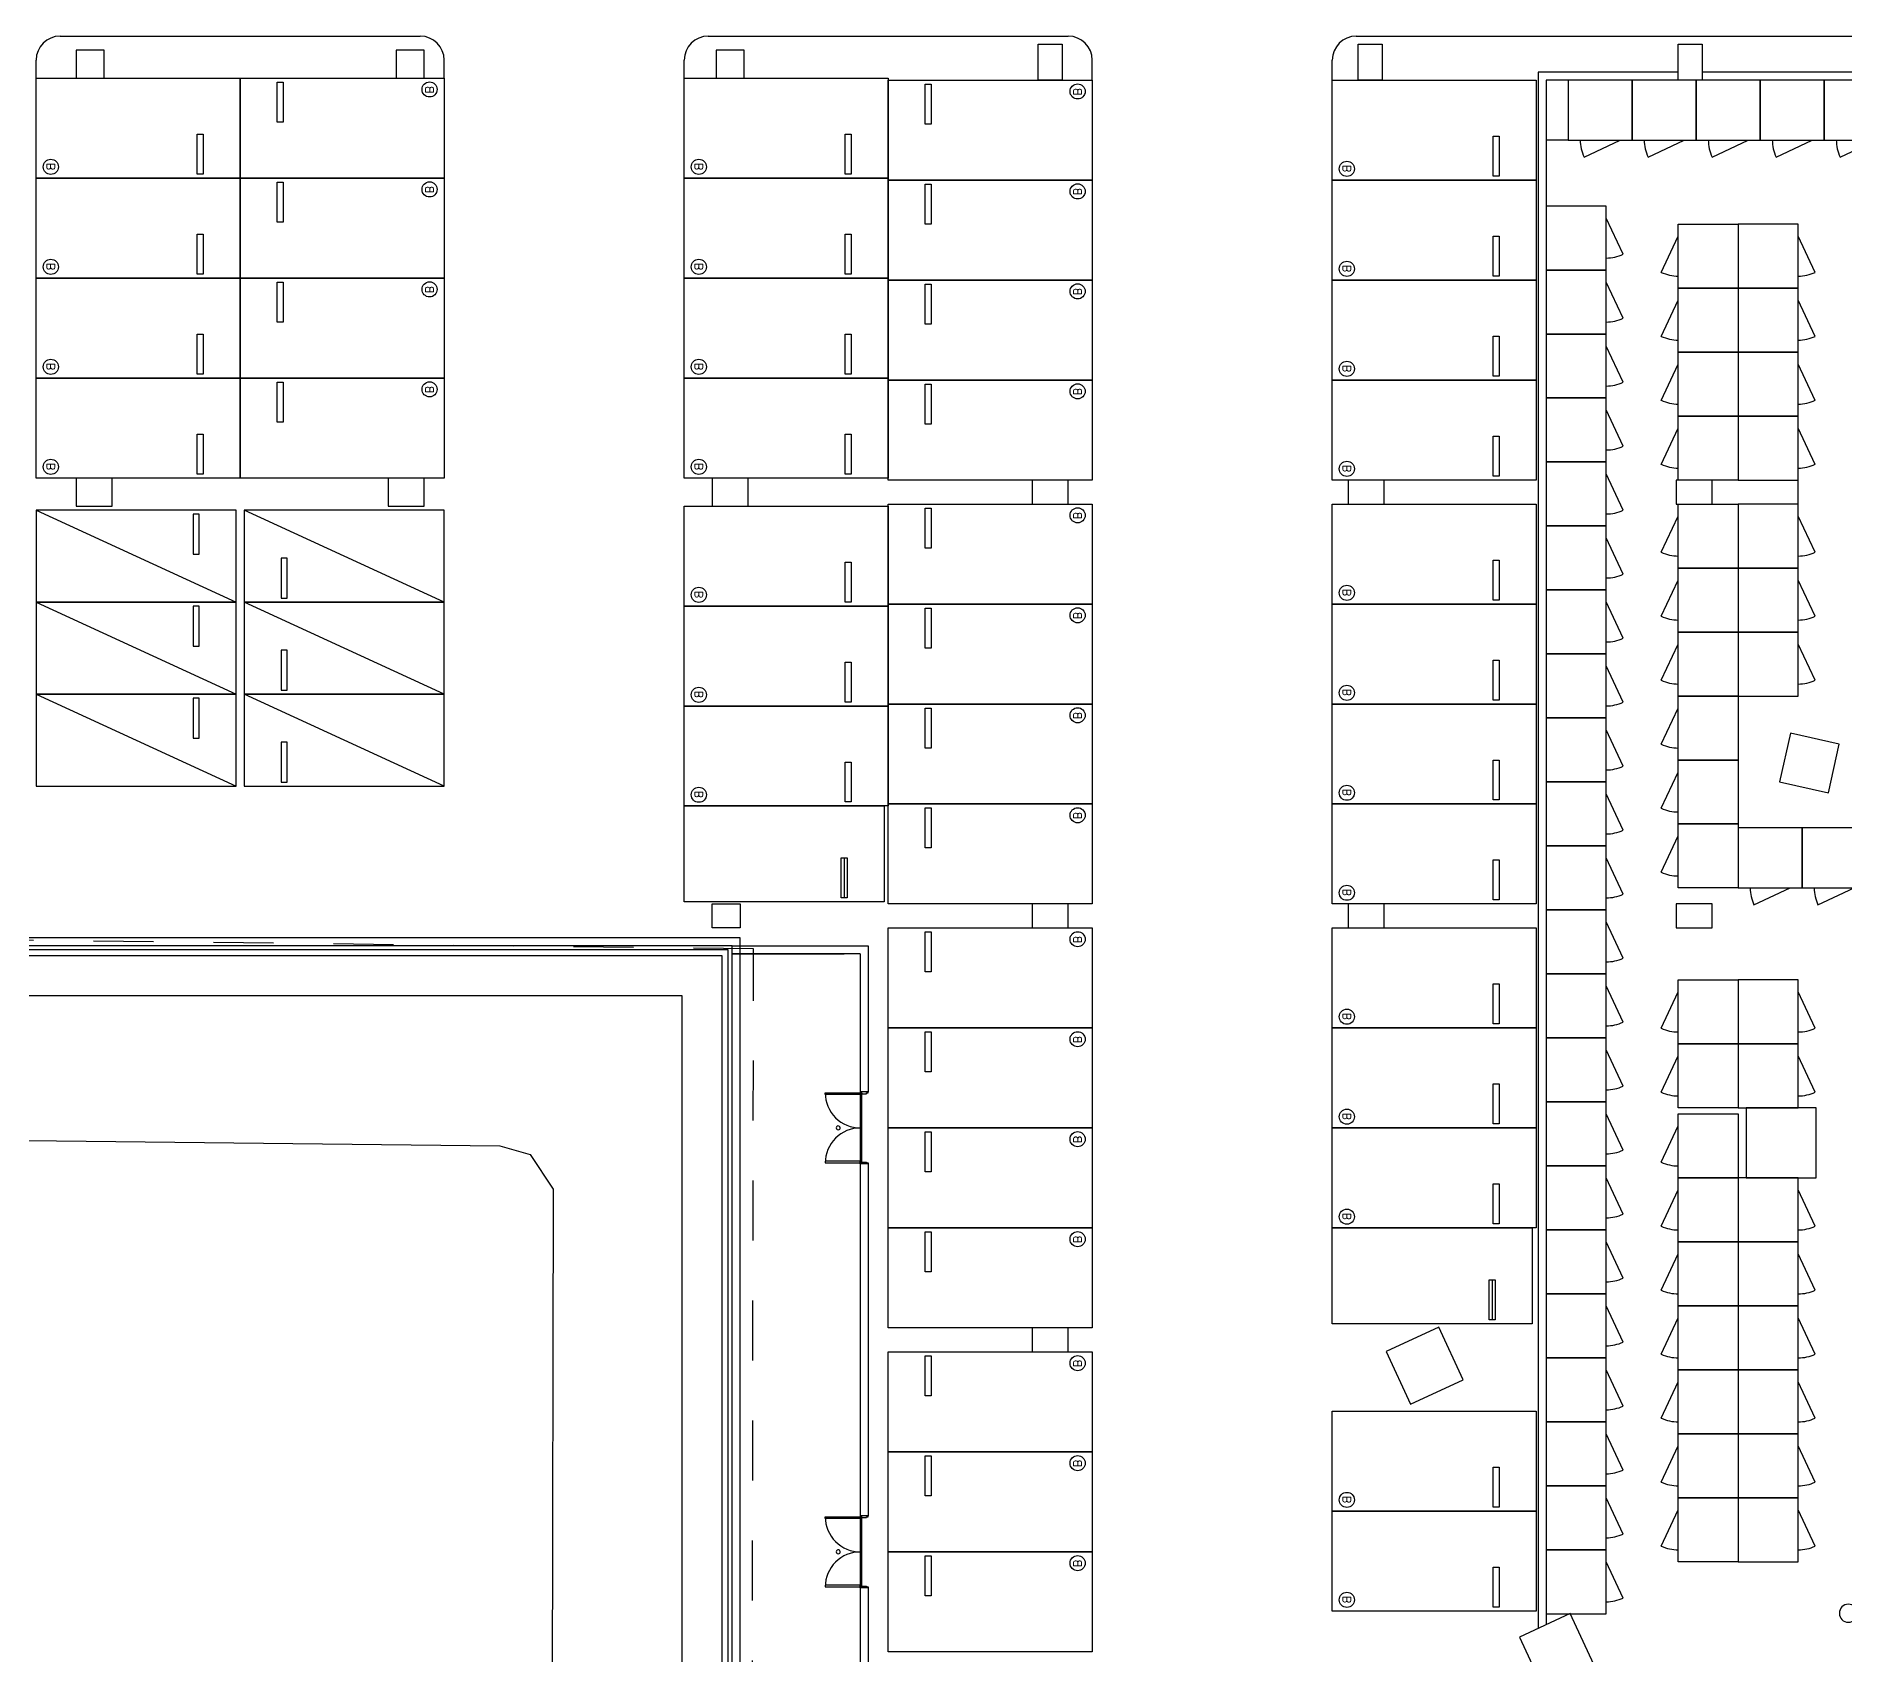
# Model space of a CAD drawing. Header units: millimetres. Extents: x -7614 to 421357, y 87385 to 341757.
# Drawn here: x 306820 to 352034, y 131052 to 171527 of the extents above; entities that cross this region are included whole.
import ezdxf

# ---------------------------------------------------------------- set-up
doc = ezdxf.new("R2010")
doc.units = ezdxf.units.MM
doc.header["$LTSCALE"] = 600
doc.header["$MEASUREMENT"] = 0
doc.linetypes.add('HIDDEN', pattern=[2, 1, -1])
doc.layers.add('e-plan', color=9, linetype='CONTINUOUS')
doc.layers.add('e-room-box', color=7, linetype='CONTINUOUS')
doc.styles.add('kiahn', font='romans.shx', dxfattribs={"bigfont": 'cadhs.shx'})

msp = doc.modelspace()

# ---------------------------------------------------------------- linework, layer by layer
at = {"layer": 'e-plan'}
for p, q in [((307420, 171527), (316420, 171527)), ((323620, 171527), (332620, 171527)), ((339820, 171527), (356073, 171527)), ((306820, 170477), (306820, 170927)), ((308520, 171177), (307820, 171177)), ((307820, 171177), (307820, 170477)), ((308520, 170477), (308520, 171177)), ((316520, 171177), (315820, 171177)), ((315820, 171177), (315820, 170477)), ((316520, 170477), (316520, 171177)), ((317020, 170477), (317020, 170927)), ((323020, 170477), (323020, 170927)), ((324520, 171177), (323820, 171177)), ((323820, 171177), (323820, 170477)), ((324520, 170477), (324520, 171177)), ((333220, 170427), (333220, 170927)), ((339220, 170427), (339220, 170927)), ((306820, 167977), (306820, 170477)), ((306820, 170477), (311920, 170477)), ((307820, 170477), (308520, 170477)), ((311920, 170477), (311920, 167977)), ((311920, 167977), (311920, 170477)), ((311920, 170477), (317020, 170477)), ((315820, 170477), (316520, 170477)), ((317020, 170477), (317020, 167977)), ((323020, 167977), (323020, 170477)), ((323020, 170477), (328120, 170477)), ((323820, 170477), (324520, 170477)), ((328120, 170477), (328120, 167977)), ((344370, 170627), (344370, 131707)), ((347870, 170627), (344370, 170627)), ((355620, 170627), (348470, 170627)), ((312845, 170377), (312995, 170377)), ((312845, 169377), (312845, 170377)), ((312995, 170377), (312995, 169377)), ((328120, 167927), (328120, 170427)), ((328120, 170427), (333220, 170427)), ((329045, 170327), (329195, 170327)), ((329045, 169327), (329045, 170327)), ((329195, 170327), (329195, 169327)), ((333220, 170427), (333220, 167927)), ((339220, 167927), (339220, 170427)), ((339220, 170427), (344320, 170427)), ((344320, 170427), (344320, 167927)), ((344570, 170427), (344570, 131800)), ((347870, 170427), (344570, 170427)), ((346720, 170427), (345120, 170427)), ((345120, 170427), (345120, 168927)), ((348320, 170427), (346720, 170427)), ((346720, 170427), (346720, 168927)), ((346720, 168927), (346720, 170427)), ((349920, 170427), (348320, 170427)), ((348320, 170427), (348320, 168927)), ((348320, 168927), (348320, 170427)), ((355620, 170427), (348470, 170427)), ((351520, 170427), (349920, 170427)), ((349920, 170427), (349920, 168927)), ((349920, 168927), (349920, 170427)), ((353120, 170427), (351520, 170427)), ((351520, 170427), (351520, 168927)), ((351520, 168927), (351520, 170427)), ((312995, 169377), (312845, 169377)), ((329195, 169327), (329045, 169327)), ((310845, 168077), (310845, 169077)), ((310845, 169077), (310995, 169077)), ((310995, 169077), (310995, 168077)), ((327045, 168077), (327045, 169077)), ((327045, 169077), (327195, 169077)), ((327195, 169077), (327195, 168077)), ((343245, 168027), (343245, 169027)), ((343245, 169027), (343395, 169027)), ((343395, 169027), (343395, 168027)), ((345120, 168927), (344570, 168927)), ((345120, 168927), (346720, 168927)), ((345514, 168504), (346420, 168927)), ((346720, 168927), (348320, 168927)), ((347114, 168504), (348020, 168927)), ((348320, 168927), (349920, 168927)), ((348714, 168504), (349620, 168927)), ((349920, 168927), (351520, 168927)), ((350314, 168504), (351220, 168927)), ((351520, 168927), (353120, 168927)), ((351914, 168504), (352820, 168927)), ((306820, 165477), (306820, 167977)), ((306820, 167977), (311920, 167977)), ((311920, 167977), (306820, 167977)), ((310995, 168077), (310845, 168077)), ((311920, 167977), (311920, 165477)), ((311920, 165477), (311920, 167977)), ((311920, 167977), (317020, 167977)), ((317020, 167977), (311920, 167977)), ((312845, 167877), (312995, 167877)), ((312845, 166877), (312845, 167877)), ((312995, 167877), (312995, 166877)), ((317020, 167977), (317020, 165477)), ((323020, 165477), (323020, 167977)), ((323020, 167977), (328120, 167977)), ((328120, 167977), (323020, 167977)), ((327195, 168077), (327045, 168077)), ((328120, 167977), (328120, 165477)), ((328120, 165427), (328120, 167927)), ((328120, 167927), (333220, 167927)), ((333220, 167927), (328120, 167927)), ((329045, 167827), (329195, 167827)), ((329045, 166827), (329045, 167827)), ((329195, 167827), (329195, 166827)), ((333220, 167927), (333220, 165427)), ((344320, 167927), (339220, 167927)), ((339220, 165427), (339220, 167927)), ((339220, 167927), (344320, 167927)), ((343395, 168027), (343245, 168027)), ((344320, 167927), (344320, 165427)), ((312995, 166877), (312845, 166877)), ((346069, 167279), (344569, 167279)), ((344569, 167279), (344569, 165679)), ((346069, 165679), (346069, 167279)), ((346491, 166072), (346069, 166979)), ((310845, 165577), (310845, 166577)), ((310845, 166577), (310995, 166577)), ((310995, 166577), (310995, 165577)), ((327045, 165577), (327045, 166577)), ((327045, 166577), (327195, 166577)), ((327195, 166577), (327195, 165577)), ((329195, 166827), (329045, 166827)), ((343245, 165527), (343245, 166527)), ((343245, 166527), (343395, 166527)), ((343395, 166527), (343395, 165527)), ((347446, 165620), (347869, 166527)), ((347869, 165227), (347869, 166827)), ((347869, 166827), (349369, 166827)), ((349369, 166827), (349369, 165227)), ((350869, 166827), (349369, 166827)), ((349369, 166827), (349369, 165227)), ((350869, 165227), (350869, 166827)), ((351291, 165620), (350869, 166527)), ((310995, 165577), (310845, 165577)), ((327195, 165577), (327045, 165577)), ((343395, 165527), (343245, 165527)), ((344569, 165679), (346069, 165679)), ((346069, 165679), (344569, 165679)), ((344569, 165679), (344569, 164079)), ((346069, 164079), (346069, 165679)), ((306820, 162977), (306820, 165477)), ((306820, 165477), (311920, 165477)), ((311920, 165477), (306820, 165477)), ((311920, 165477), (311920, 162977)), ((317020, 165477), (311920, 165477)), ((311920, 162977), (311920, 165477)), ((311920, 165477), (317020, 165477)), ((312845, 165377), (312995, 165377)), ((312845, 164377), (312845, 165377)), ((312995, 165377), (312995, 164377)), ((317020, 165477), (317020, 162977)), ((323020, 162977), (323020, 165477)), ((323020, 165477), (328120, 165477)), ((328120, 165477), (323020, 165477)), ((328120, 165477), (328120, 162977)), ((333220, 165427), (328120, 165427)), ((328120, 162927), (328120, 165427)), ((328120, 165427), (333220, 165427)), ((329045, 165327), (329195, 165327)), ((329045, 164327), (329045, 165327)), ((329195, 165327), (329195, 164327)), ((333220, 165427), (333220, 162927)), ((339220, 162927), (339220, 165427)), ((339220, 165427), (344320, 165427)), ((344320, 165427), (339220, 165427)), ((344320, 165427), (344320, 162927)), ((346491, 164472), (346069, 165379)), ((347869, 163627), (347869, 165227)), ((347869, 165227), (349369, 165227)), ((349369, 165227), (347869, 165227)), ((349369, 165227), (349369, 163627)), ((350869, 165227), (349369, 165227)), ((349369, 165227), (349369, 163627)), ((349369, 165227), (350869, 165227)), ((350869, 163627), (350869, 165227)), ((347446, 164020), (347869, 164927)), ((351291, 164020), (350869, 164927)), ((312995, 164377), (312845, 164377)), ((329195, 164327), (329045, 164327)), ((310845, 163077), (310845, 164077)), ((310845, 164077), (310995, 164077)), ((310995, 164077), (310995, 163077)), ((327045, 163077), (327045, 164077)), ((327045, 164077), (327195, 164077)), ((327195, 164077), (327195, 163077)), ((343245, 163027), (343245, 164027)), ((343245, 164027), (343395, 164027)), ((343395, 164027), (343395, 163027)), ((346069, 164079), (344569, 164079)), ((344569, 164079), (344569, 162479)), ((344569, 164079), (346069, 164079)), ((346069, 162479), (346069, 164079)), ((346491, 162872), (346069, 163779)), ((347446, 162420), (347869, 163327)), ((347869, 162027), (347869, 163627)), ((347869, 163627), (349369, 163627)), ((349369, 163627), (347869, 163627)), ((349369, 163627), (349369, 162027)), ((350869, 163627), (349369, 163627)), ((349369, 163627), (349369, 162027)), ((349369, 163627), (350869, 163627)), ((350869, 162027), (350869, 163627)), ((351291, 162420), (350869, 163327)), ((311920, 162977), (306820, 162977)), ((306820, 160477), (306820, 162977)), ((306820, 162977), (311920, 162977)), ((310995, 163077), (310845, 163077)), ((311920, 162977), (311920, 160477)), ((317020, 162977), (311920, 162977)), ((311920, 160477), (311920, 162977)), ((311920, 162977), (317020, 162977)), ((312845, 162877), (312995, 162877)), ((312845, 161877), (312845, 162877)), ((312995, 162877), (312995, 161877)), ((317020, 162977), (317020, 160477)), ((328120, 162977), (323020, 162977)), ((323020, 160477), (323020, 162977)), ((323020, 162977), (328120, 162977)), ((327195, 163077), (327045, 163077)), ((328120, 162977), (328120, 160477)), ((333220, 162927), (328120, 162927)), ((328120, 160427), (328120, 162927)), ((328120, 162927), (333220, 162927)), ((329045, 162827), (329195, 162827)), ((329045, 161827), (329045, 162827)), ((329195, 162827), (329195, 161827)), ((333220, 162927), (333220, 160427)), ((344320, 162927), (339220, 162927)), ((339220, 160427), (339220, 162927)), ((339220, 162927), (344320, 162927)), ((343395, 163027), (343245, 163027)), ((344320, 162927), (344320, 160427)), ((344569, 162479), (346069, 162479)), ((346069, 162479), (344569, 162479)), ((344569, 162479), (344569, 160879)), ((346069, 160879), (346069, 162479)), ((312995, 161877), (312845, 161877)), ((346491, 161272), (346069, 162179)), ((347869, 160427), (347869, 162027)), ((347869, 162027), (349369, 162027)), ((349369, 162027), (347869, 162027)), ((349369, 162027), (349369, 160427)), ((350869, 162027), (349369, 162027)), ((349369, 162027), (349369, 160427)), ((349369, 162027), (350869, 162027)), ((350869, 160427), (350869, 162027)), ((310845, 160577), (310845, 161577)), ((310845, 161577), (310995, 161577)), ((310995, 161577), (310995, 160577)), ((327045, 160577), (327045, 161577)), ((327045, 161577), (327195, 161577)), ((327195, 161577), (327195, 160577)), ((329195, 161827), (329045, 161827)), ((343245, 160527), (343245, 161527)), ((343245, 161527), (343395, 161527)), ((343395, 161527), (343395, 160527)), ((347446, 160820), (347869, 161727)), ((351291, 160820), (350869, 161727)), ((310995, 160577), (310845, 160577)), ((327195, 160577), (327045, 160577)), ((343395, 160527), (343245, 160527)), ((344569, 160879), (346069, 160879)), ((346069, 160879), (344569, 160879)), ((344569, 160879), (344569, 159279)), ((346069, 159279), (346069, 160879)), ((346491, 159672), (346069, 160579)), ((311920, 160477), (306820, 160477)), ((308720, 160477), (307820, 160477)), ((307820, 160477), (307820, 159777)), ((308720, 159777), (308720, 160477)), ((317020, 160477), (311920, 160477)), ((316520, 160477), (315620, 160477)), ((315620, 160477), (315620, 159777)), ((316520, 159777), (316520, 160477)), ((328120, 160477), (323020, 160477)), ((324620, 160477), (323720, 160477)), ((323720, 160477), (323720, 159777)), ((324620, 159777), (324620, 160477)), ((333220, 160427), (328120, 160427)), ((344320, 160427), (339220, 160427)), ((349369, 160427), (347869, 160427)), ((349369, 160427), (350869, 160427)), ((350869, 159827), (350869, 160427)), ((306820, 159677), (311820, 157377)), ((311820, 159677), (306820, 159677)), ((306820, 159677), (306820, 157377)), ((307820, 159777), (308720, 159777)), ((311820, 157377), (311820, 159677)), ((317020, 157377), (312020, 159677)), ((312020, 159677), (312020, 157377)), ((317020, 159677), (312020, 159677)), ((315620, 159777), (316520, 159777)), ((317020, 157377), (317020, 159677)), ((323020, 157277), (323020, 159777)), ((323020, 159777), (328120, 159777)), ((323720, 159777), (324620, 159777)), ((328120, 157327), (328120, 159827)), ((328120, 159827), (333220, 159827)), ((328120, 159777), (328120, 157277)), ((329045, 159727), (329195, 159727)), ((329045, 158727), (329045, 159727)), ((329195, 159727), (329195, 158727)), ((333220, 159827), (333220, 157327)), ((339220, 157327), (339220, 159827)), ((339220, 159827), (344320, 159827)), ((344320, 159827), (344320, 157327)), ((347869, 158227), (347869, 159827)), ((347869, 159827), (349369, 159827)), ((350869, 159827), (349369, 159827)), ((349369, 159827), (349369, 158227)), ((349369, 159827), (349369, 158227)), ((350869, 158227), (350869, 159827)), ((310895, 159577), (310745, 159577)), ((310745, 159577), (310745, 158577)), ((310895, 158577), (310895, 159577)), ((344569, 159279), (346069, 159279)), ((346069, 159279), (344569, 159279)), ((344569, 159279), (344569, 157679)), ((346069, 157679), (346069, 159279)), ((347446, 158620), (347869, 159527)), ((351291, 158620), (350869, 159527)), ((329195, 158727), (329045, 158727)), ((346491, 158072), (346069, 158979)), ((310745, 158577), (310895, 158577)), ((313095, 158477), (312945, 158477)), ((312945, 158477), (312945, 157477)), ((313095, 157477), (313095, 158477)), ((327045, 157377), (327045, 158377)), ((327045, 158377), (327195, 158377)), ((327195, 158377), (327195, 157377)), ((343245, 157427), (343245, 158427)), ((343245, 158427), (343395, 158427)), ((343395, 158427), (343395, 157427)), ((347446, 157020), (347869, 157927)), ((347869, 156627), (347869, 158227)), ((347869, 158227), (349369, 158227)), ((349369, 158227), (347869, 158227)), ((350869, 158227), (349369, 158227)), ((349369, 158227), (349369, 156627)), ((349369, 158227), (349369, 156627)), ((349369, 158227), (350869, 158227)), ((350869, 156627), (350869, 158227)), ((351291, 157020), (350869, 157927)), ((306820, 157377), (311820, 155077)), ((311820, 157377), (306820, 157377)), ((306820, 157377), (306820, 155077)), ((306820, 157377), (311820, 157377)), ((311820, 155077), (311820, 157377)), ((317020, 155077), (312020, 157377)), ((312020, 157377), (312020, 155077)), ((317020, 157377), (312020, 157377)), ((312020, 157377), (317020, 157377)), ((312945, 157477), (313095, 157477)), ((317020, 155077), (317020, 157377)), ((327195, 157377), (327045, 157377)), ((343395, 157427), (343245, 157427)), ((344569, 157679), (346069, 157679)), ((346069, 157679), (344569, 157679)), ((344569, 157679), (344569, 156079)), ((346069, 156079), (346069, 157679)), ((346491, 156472), (346069, 157379)), ((310895, 157277), (310745, 157277)), ((310745, 157277), (310745, 156277)), ((310895, 156277), (310895, 157277)), ((323020, 154777), (323020, 157277)), ((323020, 157277), (328120, 157277)), ((328120, 157277), (323020, 157277)), ((328120, 154827), (328120, 157327)), ((328120, 157327), (333220, 157327)), ((333220, 157327), (328120, 157327)), ((328120, 157277), (328120, 154777)), ((329045, 157227), (329195, 157227)), ((329045, 156227), (329045, 157227)), ((329195, 157227), (329195, 156227)), ((333220, 157327), (333220, 154827)), ((344320, 157327), (339220, 157327)), ((339220, 154827), (339220, 157327)), ((339220, 157327), (344320, 157327)), ((344320, 157327), (344320, 154827)), ((347869, 155027), (347869, 156627)), ((347869, 156627), (349369, 156627)), ((349369, 156627), (347869, 156627)), ((350869, 156627), (349369, 156627)), ((349369, 156627), (349369, 155027)), ((349369, 156627), (349369, 155027)), ((349369, 156627), (350869, 156627)), ((350869, 155027), (350869, 156627)), ((310745, 156277), (310895, 156277)), ((313095, 156177), (312945, 156177)), ((312945, 156177), (312945, 155177)), ((313095, 155177), (313095, 156177)), ((329195, 156227), (329045, 156227)), ((344569, 156079), (346069, 156079)), ((346069, 156079), (344569, 156079)), ((344569, 156079), (344569, 154479)), ((346069, 154479), (346069, 156079)), ((347446, 155420), (347869, 156327)), ((351291, 155420), (350869, 156327)), ((327045, 154877), (327045, 155877)), ((327045, 155877), (327195, 155877)), ((327195, 155877), (327195, 154877)), ((343245, 154927), (343245, 155927)), ((343245, 155927), (343395, 155927)), ((343395, 155927), (343395, 154927)), ((346491, 154872), (346069, 155779)), ((312945, 155177), (313095, 155177)), ((306820, 155077), (311820, 152777)), ((306820, 155077), (311820, 155077)), ((311820, 155077), (306820, 155077)), ((306820, 155077), (306820, 152777)), ((310895, 154977), (310745, 154977)), ((310745, 154977), (310745, 153977)), ((310895, 153977), (310895, 154977)), ((311820, 152777), (311820, 155077)), ((317020, 152777), (312020, 155077)), ((312020, 155077), (317020, 155077)), ((312020, 155077), (312020, 152777)), ((317020, 155077), (312020, 155077)), ((317020, 152777), (317020, 155077)), ((323020, 152277), (323020, 154777)), ((323020, 154777), (328120, 154777)), ((328120, 154777), (323020, 154777)), ((327195, 154877), (327045, 154877)), ((333220, 154827), (328120, 154827)), ((328120, 152327), (328120, 154827)), ((328120, 154827), (333220, 154827)), ((328120, 154777), (328120, 152277)), ((329045, 154727), (329195, 154727)), ((329045, 153727), (329045, 154727)), ((329195, 154727), (329195, 153727)), ((333220, 154827), (333220, 152327)), ((339220, 152327), (339220, 154827)), ((339220, 154827), (344320, 154827)), ((344320, 154827), (339220, 154827)), ((343395, 154927), (343245, 154927)), ((344320, 154827), (344320, 152327)), ((347446, 153820), (347869, 154727)), ((347869, 153427), (347869, 155027)), ((347869, 155027), (349369, 155027)), ((349369, 155027), (347869, 155027)), ((349369, 155027), (349369, 153427)), ((349369, 155027), (350869, 155027)), ((344569, 154479), (346069, 154479)), ((346069, 154479), (344569, 154479)), ((344569, 154479), (344569, 152879)), ((346069, 152879), (346069, 154479)), ((346491, 153272), (346069, 154179)), ((310745, 153977), (310895, 153977)), ((313095, 153877), (312945, 153877)), ((312945, 153877), (312945, 152877)), ((313095, 152877), (313095, 153877)), ((329195, 153727), (329045, 153727)), ((327045, 152377), (327045, 153377)), ((327045, 153377), (327195, 153377)), ((327195, 153377), (327195, 152377)), ((343245, 152427), (343245, 153427)), ((343245, 153427), (343395, 153427)), ((343395, 153427), (343395, 152427)), ((347869, 151827), (347869, 153427)), ((347869, 153427), (349369, 153427)), ((349369, 153427), (347869, 153427)), ((349369, 153427), (349369, 151827)), ((312945, 152877), (313095, 152877)), ((344569, 152879), (346069, 152879)), ((346069, 152879), (344569, 152879)), ((344569, 152879), (344569, 151279)), ((346069, 151279), (346069, 152879)), ((347446, 152220), (347869, 153127)), ((306820, 152777), (311820, 152777)), ((312020, 152777), (317020, 152777)), ((327195, 152377), (327045, 152377)), ((343395, 152427), (343245, 152427)), ((346491, 151672), (346069, 152579)), ((328120, 152277), (323020, 152277)), ((323020, 149877), (323020, 152277)), ((323020, 152277), (328020, 152277)), ((328020, 152277), (328020, 149877)), ((333220, 152327), (328120, 152327)), ((328120, 149827), (328120, 152327)), ((328120, 152327), (333220, 152327)), ((329045, 152227), (329195, 152227)), ((329045, 151227), (329045, 152227)), ((329195, 152227), (329195, 151227)), ((333220, 152327), (333220, 149827)), ((344320, 152327), (339220, 152327)), ((339220, 149827), (339220, 152327)), ((339220, 152327), (344320, 152327)), ((344320, 152327), (344320, 149827)), ((347446, 150620), (347869, 151527)), ((347869, 150227), (347869, 151827)), ((347869, 151827), (349369, 151827)), ((349369, 151827), (347869, 151827)), ((349369, 151827), (349369, 150227)), ((350969, 151727), (349369, 151727)), ((349369, 151727), (349369, 150227)), ((350969, 150227), (350969, 151727)), ((352569, 151727), (350969, 151727)), ((350969, 151727), (350969, 150227)), ((329195, 151227), (329045, 151227)), ((344569, 151279), (346069, 151279)), ((346069, 151279), (344569, 151279)), ((344569, 151279), (344569, 149679)), ((346069, 149679), (346069, 151279)), ((326945, 149977), (326945, 150977)), ((326945, 150977), (327095, 150977)), ((327020, 150977), (327020, 149977)), ((327095, 150977), (327095, 149977)), ((343245, 149927), (343245, 150927)), ((343245, 150927), (343395, 150927)), ((343395, 150927), (343395, 149927)), ((346491, 150072), (346069, 150979)), ((349369, 150227), (347869, 150227)), ((349369, 150227), (350969, 150227)), ((349762, 149804), (350669, 150227)), ((350969, 150227), (352569, 150227)), ((351362, 149804), (352269, 150227)), ((328020, 149877), (323020, 149877)), ((327095, 149977), (326945, 149977)), ((333220, 149827), (328120, 149827)), ((344320, 149827), (339220, 149827)), ((343395, 149927), (343245, 149927)), ((344569, 149679), (346069, 149679)), ((346069, 149679), (344569, 149679)), ((344569, 149679), (344569, 148079)), ((346069, 148079), (346069, 149679)), ((328120, 146727), (328120, 149227)), ((328120, 149227), (333220, 149227)), ((333220, 149227), (333220, 146727)), ((339220, 146727), (339220, 149227)), ((339220, 149227), (344320, 149227)), ((344320, 149227), (344320, 146727)), ((346491, 148472), (346069, 149379)), ((324420, 148977), (298770, 148977)), ((324220, 148777), (298770, 148777)), ((324220, 148777), (298770, 148777)), ((324220, 148777), (327620, 148777)), ((324220, 96327), (324220, 148777)), ((324420, 96527), (324420, 148977)), ((327620, 148777), (327620, 145127)), ((329045, 149127), (329195, 149127)), ((329045, 148127), (329045, 149127)), ((329195, 149127), (329195, 148127)), ((323970, 148527), (193770, 148527)), ((324120, 148677), (298770, 148677)), ((323970, 94727), (323970, 148527)), ((324120, 103027), (324120, 148677)), ((324220, 103027), (324220, 148577)), ((327420, 148577), (324220, 148577)), ((324220, 148577), (327020, 148577)), ((327420, 148577), (327420, 145127)), ((329195, 148127), (329045, 148127)), ((344569, 148079), (346069, 148079)), ((346069, 148079), (344569, 148079)), ((344569, 148079), (344569, 146479)), ((346069, 146479), (346069, 148079)), ((347869, 146327), (347869, 147927)), ((347869, 147927), (349369, 147927)), ((350869, 147927), (349369, 147927)), ((349369, 147927), (349369, 146327)), ((349369, 147927), (349369, 146327)), ((350869, 146327), (350869, 147927)), ((322970, 147527), (192770, 147527)), ((322970, 93727), (322970, 147527)), ((343245, 146827), (343245, 147827)), ((343245, 147827), (343395, 147827)), ((343395, 147827), (343395, 146827)), ((346491, 146872), (346069, 147779)), ((347446, 146720), (347869, 147627)), ((351291, 146720), (350869, 147627)), ((328120, 144227), (328120, 146727)), ((328120, 146727), (333220, 146727)), ((333220, 146727), (328120, 146727)), ((329045, 146627), (329195, 146627)), ((329045, 145627), (329045, 146627)), ((329195, 146627), (329195, 145627)), ((333220, 146727), (333220, 144227)), ((344320, 146727), (339220, 146727)), ((339220, 144227), (339220, 146727)), ((339220, 146727), (344320, 146727)), ((343395, 146827), (343245, 146827)), ((344320, 146727), (344320, 144227)), ((344569, 146479), (346069, 146479)), ((346069, 146479), (344569, 146479)), ((344569, 146479), (344569, 144879)), ((346069, 144879), (346069, 146479)), ((346491, 145272), (346069, 146179)), ((349369, 146327), (347869, 146327)), ((347869, 144727), (347869, 146327)), ((347869, 146327), (349369, 146327)), ((349369, 146327), (350869, 146327)), ((350869, 146327), (349369, 146327)), ((349369, 146327), (349369, 144727)), ((349369, 146327), (349369, 144727)), ((350869, 144727), (350869, 146327)), ((329195, 145627), (329045, 145627)), ((347446, 145120), (347869, 146027)), ((351291, 145120), (350869, 146027)), ((343245, 144327), (343245, 145327)), ((343245, 145327), (343395, 145327)), ((343395, 145327), (343395, 144327)), ((203947, 145100), (318414, 143778)), ((326545, 145102), (327420, 145102)), ((326545, 145062), (326545, 145102)), ((327420, 145062), (326545, 145062)), ((327620, 145127), (327420, 145127)), ((327620, 145127), (327420, 145127)), ((327420, 145127), (327420, 145102)), ((327420, 145102), (327420, 143352)), ((327420, 145102), (327460, 145102)), ((327420, 145102), (327420, 145062)), ((327460, 145102), (327460, 145082)), ((327460, 143372), (327460, 145082)), ((327460, 145082), (327580, 145082)), ((327580, 145082), (327580, 145102)), ((327580, 145102), (327620, 145102)), ((327620, 145102), (327620, 145127)), ((344569, 144879), (346069, 144879)), ((346069, 144879), (344569, 144879)), ((344569, 144879), (344569, 143279)), ((346069, 143279), (346069, 144879)), ((349369, 144727), (347869, 144727)), ((349369, 144727), (350869, 144727)), ((343395, 144327), (343245, 144327)), ((346491, 143672), (346069, 144579)), ((347446, 143370), (347869, 144277)), ((347869, 142977), (347869, 144577)), ((347869, 144577), (349369, 144577)), ((349369, 144577), (349369, 142977)), ((328120, 141727), (328120, 144227)), ((328120, 144227), (333220, 144227)), ((333220, 144227), (328120, 144227)), ((329045, 144127), (329195, 144127)), ((329045, 143127), (329045, 144127)), ((329195, 144127), (329195, 143127)), ((333220, 144227), (333220, 141727)), ((339220, 141727), (339220, 144227)), ((339220, 144227), (344320, 144227)), ((344320, 144227), (339220, 144227)), ((344320, 144227), (344320, 141727)), ((318414, 143778), (319173, 143563)), ((319173, 143563), (319743, 142693)), ((327420, 143392), (326545, 143392)), ((326545, 143392), (326545, 143352)), ((326545, 143352), (327420, 143352)), ((327420, 143352), (327420, 143392)), ((327420, 143327), (327420, 143352)), ((327420, 143352), (327460, 143352)), ((327420, 143327), (327420, 134527)), ((327620, 143327), (327420, 143327)), ((327620, 143327), (327420, 143327)), ((327460, 143352), (327460, 143372)), ((327460, 143372), (327580, 143372)), ((327580, 143372), (327580, 143352)), ((327580, 143352), (327620, 143352)), ((327620, 143352), (327620, 143327)), ((327620, 143327), (327620, 134527)), ((329195, 143127), (329045, 143127)), ((344569, 143279), (346069, 143279)), ((346069, 143279), (344569, 143279)), ((344569, 143279), (344569, 141679)), ((346069, 141679), (346069, 143279)), ((346491, 142072), (346069, 142979)), ((347869, 141377), (347869, 142977)), ((347869, 142977), (349369, 142977)), ((349369, 142977), (347869, 142977)), ((349369, 142977), (349369, 141377)), ((350869, 142977), (349369, 142977)), ((349369, 142977), (349369, 141377)), ((350869, 141377), (350869, 142977)), ((319743, 142693), (319664, 92140)), ((343245, 141827), (343245, 142827)), ((343245, 142827), (343395, 142827)), ((343395, 142827), (343395, 141827)), ((347446, 141770), (347869, 142677)), ((351291, 141770), (350869, 142677)), ((328120, 139227), (328120, 141727)), ((328120, 141727), (333220, 141727)), ((333220, 141727), (328120, 141727)), ((329045, 141627), (329195, 141627)), ((329045, 140627), (329045, 141627)), ((329195, 141627), (329195, 140627)), ((333220, 141727), (333220, 139227)), ((344320, 141727), (339220, 141727)), ((339220, 139327), (339220, 141727)), ((339220, 141727), (344220, 141727)), ((343395, 141827), (343245, 141827)), ((344220, 141727), (344220, 139327)), ((344569, 141679), (346069, 141679)), ((346069, 141679), (344569, 141679)), ((344569, 141679), (344569, 140079)), ((346069, 140079), (346069, 141679)), ((346491, 140472), (346069, 141379)), ((347446, 140170), (347869, 141077)), ((349369, 141377), (347869, 141377)), ((347869, 139777), (347869, 141377)), ((347869, 141377), (349369, 141377)), ((349369, 141377), (350869, 141377)), ((349369, 141377), (349369, 139777)), ((350869, 141377), (349369, 141377)), ((349369, 141377), (349369, 139777)), ((350869, 139777), (350869, 141377)), ((351291, 140170), (350869, 141077)), ((329195, 140627), (329045, 140627)), ((343145, 139427), (343145, 140427)), ((343145, 140427), (343295, 140427)), ((343220, 140427), (343220, 139427)), ((343295, 140427), (343295, 139427)), ((344569, 140079), (346069, 140079)), ((346069, 140079), (344569, 140079)), ((344569, 140079), (344569, 138479)), ((346069, 138479), (346069, 140079)), ((346491, 138872), (346069, 139779)), ((349369, 139777), (347869, 139777)), ((347869, 138177), (347869, 139777)), ((347869, 139777), (349369, 139777)), ((349369, 139777), (350869, 139777)), ((349369, 139777), (349369, 138177)), ((350869, 139777), (349369, 139777)), ((349369, 139777), (349369, 138177)), ((350869, 138177), (350869, 139777)), ((344220, 139327), (339220, 139327)), ((343295, 139427), (343145, 139427)), ((347446, 138570), (347869, 139477)), ((351291, 138570), (350869, 139477)), ((333220, 139227), (328120, 139227)), ((328120, 136127), (328120, 138627)), ((328120, 138627), (333220, 138627)), ((329045, 138527), (329195, 138527)), ((329045, 137527), (329045, 138527)), ((329195, 138527), (329195, 137527)), ((333220, 138627), (333220, 136127)), ((344569, 138479), (346069, 138479)), ((346069, 138479), (344569, 138479)), ((344569, 138479), (344569, 136879)), ((346069, 136879), (346069, 138479)), ((346491, 137272), (346069, 138179)), ((349369, 138177), (347869, 138177)), ((347869, 136577), (347869, 138177)), ((347869, 138177), (349369, 138177)), ((349369, 138177), (350869, 138177)), ((349369, 138177), (349369, 136577)), ((350869, 138177), (349369, 138177)), ((349369, 138177), (349369, 136577)), ((350869, 136577), (350869, 138177)), ((329195, 137527), (329045, 137527)), ((347446, 136970), (347869, 137877)), ((351291, 136970), (350869, 137877)), ((339220, 134644), (339220, 137144)), ((339220, 137144), (344320, 137144)), ((344320, 137144), (344320, 134644)), ((344569, 136879), (346069, 136879)), ((346069, 136879), (344569, 136879)), ((344569, 136879), (344569, 135279)), ((346069, 135279), (346069, 136879)), ((346491, 135672), (346069, 136579)), ((349369, 136577), (347869, 136577)), ((347869, 134977), (347869, 136577)), ((347869, 136577), (349369, 136577)), ((349369, 136577), (350869, 136577)), ((349369, 136577), (349369, 134977)), ((350869, 136577), (349369, 136577)), ((349369, 136577), (349369, 134977)), ((350869, 134977), (350869, 136577)), ((333220, 136127), (328120, 136127)), ((328120, 133627), (328120, 136127)), ((328120, 136127), (333220, 136127)), ((333220, 136127), (333220, 133627)), ((347446, 135370), (347869, 136277)), ((351291, 135370), (350869, 136277)), ((329045, 136027), (329195, 136027)), ((329045, 135027), (329045, 136027)), ((329195, 136027), (329195, 135027)), ((343245, 134744), (343245, 135744)), ((343245, 135744), (343395, 135744)), ((343395, 135744), (343395, 134744)), ((344569, 135279), (346069, 135279)), ((346069, 135279), (344569, 135279)), ((344569, 135279), (344569, 133679)), ((346069, 133679), (346069, 135279)), ((329195, 135027), (329045, 135027)), ((343395, 134744), (343245, 134744)), ((346491, 134072), (346069, 134979)), ((349369, 134977), (347869, 134977)), ((347869, 133377), (347869, 134977)), ((347869, 134977), (349369, 134977)), ((349369, 134977), (350869, 134977)), ((349369, 134977), (349369, 133377)), ((350869, 134977), (349369, 134977)), ((349369, 134977), (349369, 133377)), ((350869, 133377), (350869, 134977)), ((326545, 134502), (327420, 134502)), ((326545, 134462), (326545, 134502)), ((327420, 134462), (326545, 134462)), ((327620, 134527), (327420, 134527)), ((327620, 134527), (327420, 134527)), ((327420, 134527), (327420, 134502)), ((327420, 134502), (327420, 132752)), ((327420, 134502), (327460, 134502)), ((327420, 134502), (327420, 134462)), ((327460, 134502), (327460, 134482)), ((327460, 132772), (327460, 134482)), ((327460, 134482), (327580, 134482)), ((327580, 134482), (327580, 134502)), ((327580, 134502), (327620, 134502)), ((327620, 134502), (327620, 134527)), ((339220, 132144), (339220, 134644)), ((339220, 134644), (344320, 134644)), ((344320, 134644), (339220, 134644)), ((344320, 134644), (344320, 132144)), ((347446, 133770), (347869, 134677)), ((351291, 133770), (350869, 134677)), ((333220, 133627), (328120, 133627)), ((328120, 131127), (328120, 133627)), ((328120, 133627), (333220, 133627)), ((329045, 133527), (329195, 133527)), ((329045, 132527), (329045, 133527)), ((329195, 133527), (329195, 132527)), ((333220, 133627), (333220, 131127)), ((344569, 133679), (346069, 133679)), ((346069, 133679), (344569, 133679)), ((344569, 133679), (344569, 132079)), ((346069, 132079), (346069, 133679)), ((343245, 132244), (343245, 133244)), ((343245, 133244), (343395, 133244)), ((343395, 133244), (343395, 132244)), ((346491, 132472), (346069, 133379)), ((349369, 133377), (347869, 133377)), ((349369, 133377), (350869, 133377)), ((327420, 132792), (326545, 132792)), ((326545, 132792), (326545, 132752)), ((326545, 132752), (327420, 132752)), ((327420, 132752), (327420, 132792)), ((327420, 132727), (327420, 132752)), ((327420, 132752), (327460, 132752)), ((327420, 132727), (327420, 123927)), ((327620, 132727), (327420, 132727)), ((327620, 132727), (327420, 132727)), ((327460, 132752), (327460, 132772)), ((327460, 132772), (327580, 132772)), ((327580, 132772), (327580, 132752)), ((327580, 132752), (327620, 132752)), ((327620, 132752), (327620, 132727)), ((327620, 132727), (327620, 123927)), ((329195, 132527), (329045, 132527)), ((344320, 132144), (339220, 132144)), ((343395, 132244), (343245, 132244)), ((344569, 132079), (346069, 132079)), ((333220, 131127), (328120, 131127))]:
    msp.add_line(p, q, dxfattribs=at)
at = {"layer": 'e-plan', "ltscale": 0.5}
for p, q in [((331870, 170427), (331870, 171327)), ((331870, 171327), (332470, 171327)), ((332470, 171327), (332470, 170427)), ((339870, 170427), (339870, 171327)), ((339870, 171327), (340470, 171327)), ((340470, 171327), (340470, 170427)), ((347870, 170427), (347870, 171327)), ((347870, 171327), (348470, 171327)), ((348470, 171327), (348470, 170427)), ((332470, 170427), (331870, 170427)), ((340470, 170427), (339870, 170427)), ((348470, 170427), (347870, 170427)), ((332620, 160427), (331720, 160427)), ((331720, 160427), (331720, 159827)), ((332620, 159827), (332620, 160427)), ((340520, 160427), (339620, 160427)), ((339620, 160427), (339620, 159827)), ((340520, 159827), (340520, 160427)), ((348720, 160427), (347820, 160427)), ((347820, 160427), (347820, 159827)), ((348720, 159827), (348720, 160427)), ((331720, 159827), (332620, 159827)), ((339620, 159827), (340520, 159827)), ((347820, 159827), (348720, 159827)), ((350673, 154098), (350402, 152878)), ((351893, 153827), (350673, 154098)), ((351622, 152607), (351893, 153827)), ((350402, 152878), (351622, 152607)), ((323720, 149827), (324420, 149827)), ((323720, 149227), (323720, 149827)), ((324420, 149827), (324420, 149227)), ((332620, 149827), (331720, 149827)), ((331720, 149827), (331720, 149227)), ((332620, 149227), (332620, 149827)), ((340520, 149827), (339620, 149827)), ((339620, 149827), (339620, 149227)), ((340520, 149227), (340520, 149827)), ((348720, 149827), (347820, 149827)), ((347820, 149827), (347820, 149227)), ((348720, 149227), (348720, 149827)), ((324420, 149227), (323720, 149227)), ((331720, 149227), (332620, 149227)), ((339620, 149227), (340520, 149227)), ((347820, 149227), (348720, 149227)), ((351320, 144727), (349570, 144727)), ((349570, 144727), (349570, 142977)), ((351320, 142977), (351320, 144727)), ((349570, 142977), (351320, 142977)), ((332620, 139227), (331720, 139227)), ((331720, 139227), (331720, 138627)), ((332620, 138627), (332620, 139227)), ((341881, 139245), (340567, 138633)), ((342494, 137931), (341881, 139245)), ((331720, 138627), (332620, 138627)), ((340567, 138633), (341179, 137318)), ((341179, 137318), (342494, 137931)), ((345166, 132082), (343897, 131491)), ((345757, 130814), (345166, 132082)), ((343897, 131491), (344489, 130222))]:
    msp.add_line(p, q, dxfattribs=at)
at = {"layer": 'e-plan', "linetype": 'HIDDEN', "ltscale": 2.5}
for p, q in [((324753, 148705), (261238, 149439)), ((324704, 117409), (324753, 148705))]:
    msp.add_line(p, q, dxfattribs=at)
at = {"layer": 'e-plan'}
for centre in [(316655, 170195), (332855, 170145), (307186, 168258), (323386, 168258), (339586, 168208), (316655, 167695), (332855, 167645), (307186, 165758), (323386, 165758), (339586, 165708), (316655, 165195), (332855, 165145), (307186, 163258), (323386, 163258), (339586, 163208), (316655, 162695), (332855, 162645), (307186, 160758), (323386, 160758), (339586, 160708), (332855, 159545), (339586, 157608), (323386, 157558), (332855, 157045), (323386, 155058), (339586, 155108), (332855, 154545), (323386, 152558), (339586, 152608), (332855, 152045), (339586, 150108), (332855, 148945), (339586, 147008), (332855, 146445), (339586, 144508), (332855, 143945), (339586, 142008), (332855, 141445), (332855, 138345), (332855, 135845), (339586, 134926), (332855, 133345), (339586, 132426)]:
    msp.add_circle(centre, 189, dxfattribs=at)
for centre, radius, start, end in [((307420, 170927), 600, 90, 180), ((316420, 170927), 600, 0, 90), ((323620, 170927), 600, 90, 180), ((332620, 170927), 600, 0, 90), ((339820, 170927), 600, 90, 180), ((346420, 168927), 1000, 180, 205), ((348020, 168927), 1000, 180, 205), ((349620, 168927), 1000, 180, 205), ((351220, 168927), 1000, 180, 205), ((352820, 168927), 1000, 180, 205), ((346069, 166979), 1000, 270, 295), ((347869, 166527), 1000, 245, 270), ((350869, 166527), 1000, 270, 295), ((346069, 165379), 1000, 270, 295), ((347869, 164927), 1000, 245, 270), ((350869, 164927), 1000, 270, 295), ((346069, 163779), 1000, 270, 295), ((347869, 163327), 1000, 245, 270), ((350869, 163327), 1000, 270, 295), ((346069, 162179), 1000, 270, 295), ((347869, 161727), 1000, 245, 270), ((350869, 161727), 1000, 270, 295), ((346069, 160579), 1000, 270, 295), ((347869, 159527), 1000, 245, 270), ((350869, 159527), 1000, 270, 295), ((346069, 158979), 1000, 270, 295), ((347869, 157927), 1000, 245, 270), ((350869, 157927), 1000, 270, 295), ((346069, 157379), 1000, 270, 295), ((347869, 156327), 1000, 245, 270), ((350869, 156327), 1000, 270, 295), ((346069, 155779), 1000, 270, 295), ((347869, 154727), 1000, 245, 270), ((346069, 154179), 1000, 270, 295), ((347869, 153127), 1000, 245, 270), ((346069, 152579), 1000, 270, 295), ((347869, 151527), 1000, 245, 270), ((350669, 150227), 1000, 180, 205), ((352269, 150227), 1000, 180, 205), ((346069, 150979), 1000, 270, 295), ((346069, 149379), 1000, 270, 295), ((346069, 147779), 1000, 270, 295), ((347869, 147627), 1000, 245, 270), ((350869, 147627), 1000, 270, 295), ((346069, 146179), 1000, 270, 295), ((327420, 145102), 875, 179.9999, 270.0001), ((347869, 146027), 1000, 245, 270), ((350869, 146027), 1000, 270, 295), ((326870, 144227), 50, 120, 300), ((326870, 144227), 50, 300, 120), ((327420, 143352), 875, 89.9998, 180), ((346069, 144579), 1000, 270, 295), ((347869, 144277), 1000, 245, 270), ((346069, 142979), 1000, 270, 295), ((347869, 142677), 1000, 245, 270), ((350869, 142677), 1000, 270, 295), ((346069, 141379), 1000, 270, 295), ((347869, 141077), 1000, 245, 270), ((350869, 141077), 1000, 270, 295), ((346069, 139779), 1000, 270, 295), ((347869, 139477), 1000, 245, 270), ((350869, 139477), 1000, 270, 295), ((346069, 138179), 1000, 270, 295), ((347869, 137877), 1000, 245, 270), ((350869, 137877), 1000, 270, 295), ((346069, 136579), 1000, 270, 295), ((347869, 136277), 1000, 245, 270), ((350869, 136277), 1000, 270, 295), ((327420, 134502), 875, 179.9999, 270.0001), ((346069, 134979), 1000, 270, 295), ((327420, 132752), 875, 89.9998, 180), ((326870, 133627), 50, 120, 300), ((326870, 133627), 50, 300, 120), ((347869, 134677), 1000, 245, 270), ((350869, 134677), 1000, 270, 295), ((346069, 133379), 1000, 270, 295)]:
    msp.add_arc(centre, radius, start, end, dxfattribs=at)
at = {"layer": 'e-room-box'}
for start, end in [(0, 180), (180, 0)]:
    msp.add_arc((352122, 132092), 225, start, end, dxfattribs=at)

# ---------------------------------------------------------------- texts
at = {"layer": 'e-plan', "style": 'kiahn', "text_generation_flag": 4}
for rotation, p in [(90, (316554, 170096)), (90, (332754, 170046)), (270, (307287, 168357)), (270, (323487, 168357)), (270, (339687, 168307)), (90, (316554, 167596)), (90, (332754, 167546)), (270, (307287, 165857)), (270, (323487, 165857)), (270, (339687, 165807)), (90, (316554, 165096)), (90, (332754, 165046)), (270, (307287, 163357)), (270, (323487, 163357)), (270, (339687, 163307)), (90, (316554, 162596)), (90, (332754, 162546)), (270, (307287, 160857)), (270, (323487, 160857)), (270, (339687, 160807)), (90, (332754, 159446)), (270, (323487, 157657)), (270, (339687, 157707)), (90, (332754, 156946)), (270, (323487, 155157)), (270, (339687, 155207)), (90, (332754, 154446)), (270, (323487, 152657)), (270, (339687, 152707)), (90, (332754, 151946)), (270, (339687, 150207)), (90, (332754, 148846)), (270, (339687, 147107)), (90, (332754, 146346)), (270, (339687, 144607)), (90, (332754, 143846)), (270, (339687, 142107)), (90, (332754, 141346)), (90, (332754, 138246)), (90, (332754, 135746)), (270, (339687, 135025)), (90, (332754, 133246)), (270, (339687, 132525))]:
    msp.add_text('B', height=200, rotation=rotation, dxfattribs=at).set_placement(p)

doc.saveas('drawing.dxf')
